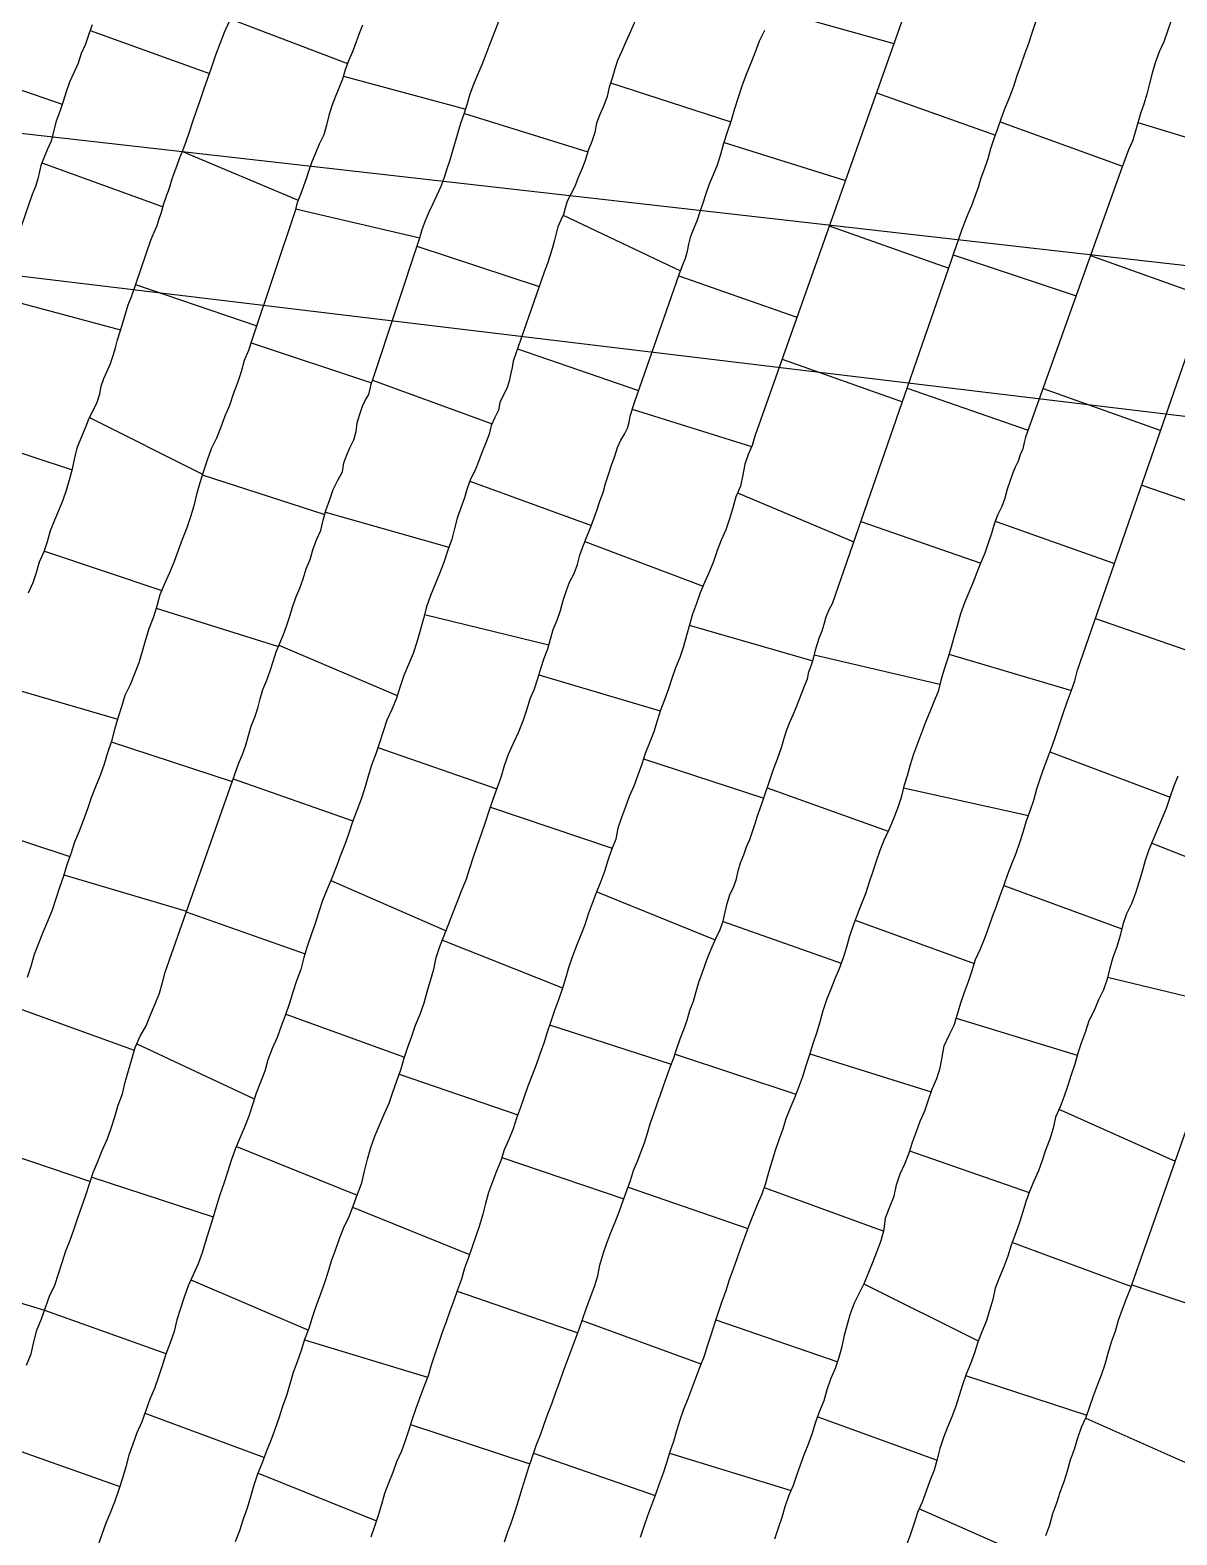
# Model space of a CAD drawing. Extents: x 703186 to 703989, y 1560402 to 1561368.
# Drawn here: x 703534.8 to 703575.4, y 1560635.9 to 1560689.2 of the extents above; entities that cross this region are included whole.
import ezdxf

# ---------------------------------------------------------------- set-up
doc = ezdxf.new("R2010")
doc.units = 0
for name, color, linetype in [('10124_2002_REAL', 30, 'Continuous'), ('AGROCAD PLL', 7, 'Continuous'), ('PANTE_2002', 7, 'Continuous')]:
    doc.layers.add(name, color=color, linetype=linetype)

msp = doc.modelspace()

# ---------------------------------------------------------------- linework, layer by layer
at = {"layer": '10124_2002_REAL'}
for points in [[(703567.9617, 1560696.1173), (703560.4295, 1560674.8463), (703560.3311, 1560674.5152), (703560.1962, 1560674.1926), (703560.0698, 1560673.8498), (703560.0074, 1560673.4688), (703559.915, 1560673.0679), (703559.7573, 1560672.6943), (703559.65, 1560672.3075), (703559.5345, 1560671.9096), (703559.3981, 1560671.5278), (703559.2368, 1560671.1578), (703559.0921, 1560670.7864), (703558.96, 1560670.4043), (703558.8131, 1560670.0276), (703558.6489, 1560669.6625), (703558.4973, 1560669.2929), (703558.3581, 1560668.9163), (703558.2276, 1560668.5384), (703558.1136, 1560668.1624), (703558.0044, 1560667.7821), (703557.8986, 1560667.3929), (703557.7772, 1560667.0073), (703557.6196, 1560666.6361), (703557.4852, 1560666.2646), (703557.3699, 1560665.8879), (703557.2319, 1560665.5033), (703557.0851, 1560665.1359), (703556.9722, 1560664.7565), (703556.8501, 1560664.3745), (703556.6993, 1560663.9835), (703556.5508, 1560663.5996), (703556.4286, 1560663.2262), (703556.2865, 1560662.84), (703556.15, 1560662.4483), (703555.9807, 1560662.0809), (703555.8473, 1560661.711), (703555.707, 1560661.335), (703555.5795, 1560660.959), (703555.5049, 1560660.5659), (703555.3597, 1560660.1971), (703555.23, 1560659.8166), (703555.1108, 1560659.4211), (703554.9702, 1560659.05), (703554.8154, 1560658.6693), (703554.6712, 1560658.2951), (703554.5301, 1560657.9173), (703554.4087, 1560657.5304), (703554.2575, 1560657.1484), (703554.104, 1560656.7655), (703553.9616, 1560656.3947), (703553.8351, 1560656.0184), (703553.7238, 1560655.6346), (703553.6106, 1560655.257), (703553.4781, 1560654.881), (703553.3383, 1560654.4989), (703553.2021, 1560654.1168), (703553.0775, 1560653.7312), (703552.9607, 1560653.3421), (703552.8225, 1560652.9555), (703552.6935, 1560652.5752), (703552.5468, 1560652.2107), (703552.3893, 1560651.8224), (703552.2665, 1560651.4445), (703552.1351, 1560651.0686), (703551.9938, 1560650.692), (703551.8737, 1560650.3129), (703551.7228, 1560649.9329), (703551.5608, 1560649.5645), (703551.4322, 1560649.1838), (703551.2855, 1560648.8115), (703551.1402, 1560648.4392), (703551.0009, 1560648.0528), (703550.8979, 1560647.6728), (703550.797, 1560647.2869), (703550.6875, 1560646.8856), (703550.5486, 1560646.5101), (703550.4187, 1560646.1341), (703550.2956, 1560645.7589), (703550.1509, 1560645.3828), (703550.0426, 1560644.9855), (703549.9051, 1560644.6097), (703549.7748, 1560644.2309), (703549.6347, 1560643.8525), (703549.5011, 1560643.471), (703549.3549, 1560643.0988), (703549.2324, 1560642.708), (703549.1011, 1560642.3326), (703548.9742, 1560641.9434), (703548.8629, 1560641.5613), (703548.7163, 1560641.176), (703548.573, 1560640.7921), (703548.423, 1560640.4111), (703548.3029, 1560640.0257), (703548.1784, 1560639.647), (703548.0471, 1560639.267), (703547.9166, 1560638.8919), (703547.7478, 1560638.5235), (703547.6195, 1560638.1404), (703547.4662, 1560637.7613), (703547.3225, 1560637.3958), (703547.2179, 1560637.008), (703547.0906, 1560636.6196), (703546.971, 1560636.2291), (703546.8391, 1560635.8513)], [(703536.9757, 1560689.412), (703536.8526, 1560689.0714), (703536.7307, 1560688.725), (703536.5864, 1560688.3864), (703536.4805, 1560688.0457), (703536.324, 1560687.7019), (703536.1694, 1560687.374), (703536.0516, 1560687.0384), (703535.9407, 1560686.687), (703535.8284, 1560686.3372), (703535.7011, 1560685.9908), (703535.6072, 1560685.6269), (703535.5193, 1560685.2879), (703535.3796, 1560684.9781), (703535.2464, 1560684.6648), (703535.1589, 1560684.4241), (703535.1098, 1560684.2094), (703535.0455, 1560683.9493), (703534.965, 1560683.6814), (703534.8431, 1560683.404), (703533.6707, 1560679.9967)], [(703534.6513, 1560641.9436), (703534.8149, 1560642.3392), (703534.9032, 1560642.7661), (703535.011, 1560643.1846), (703535.1788, 1560643.5787), (703535.3212, 1560643.9787), (703535.4644, 1560644.3855), (703535.6482, 1560644.7741), (703535.7805, 1560645.1746), (703535.9093, 1560645.5829), (703536.0387, 1560645.9879), (703536.1979, 1560646.3698), (703536.3324, 1560646.7718), (703536.4691, 1560647.1635), (703536.6076, 1560647.5583), (703536.7498, 1560647.9599), (703536.8808, 1560648.3686), (703537.0115, 1560648.7704), (703537.1674, 1560649.1587), (703537.3298, 1560649.5468), (703537.498, 1560649.9313), (703537.6428, 1560650.3321), (703537.772, 1560650.7395), (703537.8899, 1560651.1483), (703538.0436, 1560651.5485), (703538.1439, 1560651.9653), (703538.2522, 1560652.3792), (703538.3701, 1560652.7779), (703538.4886, 1560653.1954), (703538.6732, 1560653.5891), (703538.8863, 1560653.9579), (703539.0328, 1560654.3472), (703539.202, 1560654.7367), (703539.3545, 1560655.1183), (703539.4558, 1560655.4967), (703539.5527, 1560655.8642), (703542.1495, 1560663.2324), (703542.2892, 1560663.5628), (703542.4132, 1560663.9019), (703542.5092, 1560664.2442), (703542.6041, 1560664.5739), (703542.7314, 1560664.8925), (703542.8369, 1560665.2122), (703542.9223, 1560665.5438), (703543.0162, 1560665.8706), (703543.1569, 1560666.1973), (703543.277, 1560666.5263), (703543.3801, 1560666.8587), (703543.4825, 1560667.1983), (703543.6154, 1560667.5104), (703543.7437, 1560667.8222), (703543.8603, 1560668.145), (703543.9709, 1560668.4617), (703544.0677, 1560668.7847), (703544.1835, 1560669.1269), (703544.3264, 1560669.4621), (703544.441, 1560669.7903), (703544.5506, 1560670.1426), (703544.6849, 1560670.4747), (703544.7774, 1560670.8184), (703544.9134, 1560671.165), (703545.0665, 1560671.503), (703545.1495, 1560671.8666), (703545.2562, 1560672.2419), (703545.3805, 1560672.5999), (703545.499, 1560672.9529), (703545.667, 1560673.2798), (703545.8271, 1560673.5806), (703545.8825, 1560673.8961), (703545.9857, 1560674.1758), (703546.0937, 1560674.4327), (703546.2292, 1560674.7133), (703546.3157, 1560675.0036), (703546.3477, 1560675.3131), (703546.441, 1560675.616), (703546.5415, 1560675.8994), (703546.6496, 1560676.1235), (703546.7618, 1560676.3115), (703546.8175, 1560676.5156), (703546.846, 1560676.6855), (703546.9061, 1560676.8499), (703548.5551, 1560681.8317), (703548.6468, 1560682.1644), (703548.7713, 1560682.4779), (703548.8945, 1560682.7864), (703549.038, 1560683.0833), (703549.1792, 1560683.3885), (703549.3287, 1560683.6935), (703549.4418, 1560684.0128), (703549.5357, 1560684.3216), (703549.6472, 1560684.6292), (703549.738, 1560684.9547), (703549.8335, 1560685.2773), (703549.9272, 1560685.6023), (703550.0228, 1560685.9278), (703550.1426, 1560686.2537), (703550.2479, 1560686.5911), (703550.3538, 1560686.9578), (703550.4841, 1560687.3096), (703550.6287, 1560687.6529), (703550.7731, 1560688.0078), (703550.9172, 1560688.3703), (703551.0557, 1560688.7455), (703551.2143, 1560689.1373), (703551.362, 1560689.5399)], [(703546.5436, 1560689.396), (703546.4244, 1560689.0972), (703546.3063, 1560688.7669), (703546.182, 1560688.4526), (703546.044, 1560688.1373), (703545.925, 1560687.8127), (703545.8356, 1560687.4832), (703545.6991, 1560687.1602), (703545.5737, 1560686.8493), (703545.4548, 1560686.5361), (703545.35, 1560686.1998), (703545.2649, 1560685.8506), (703545.1669, 1560685.5066), (703545.0086, 1560685.1858), (703544.8749, 1560684.8578), (703544.7419, 1560684.5514), (703544.6405, 1560684.2492), (703544.5512, 1560683.9544), (703544.4473, 1560683.6878), (703544.3673, 1560683.4576), (703544.2896, 1560683.2589), (703544.2108, 1560683.0628), (703544.155, 1560682.8241), (703542.6273, 1560678.238), (703542.5068, 1560677.8771), (703542.3489, 1560677.5178), (703542.2505, 1560677.1241), (703542.1125, 1560676.7291), (703541.9656, 1560676.3307), (703541.8354, 1560675.9312), (703541.6713, 1560675.548), (703541.5281, 1560675.1575), (703541.3668, 1560674.7729), (703541.1871, 1560674.3944), (703541.0456, 1560673.9957), (703540.913, 1560673.5995), (703540.7813, 1560673.193), (703540.6667, 1560672.779), (703540.5667, 1560672.3714), (703540.4466, 1560671.9792), (703540.3198, 1560671.5936), (703540.1572, 1560671.1811), (703540.0179, 1560670.7868), (703539.8685, 1560670.4076), (703539.707, 1560670.0048), (703539.5318, 1560669.6132), (703539.3649, 1560669.2194), (703539.2574, 1560668.8245), (703539.1288, 1560668.413), (703538.9801, 1560668.0171), (703538.8576, 1560667.6248), (703538.7444, 1560667.2207), (703538.6281, 1560666.8189), (703538.4747, 1560666.4254), (703538.3112, 1560666.0346), (703538.1328, 1560665.6594), (703538.009, 1560665.258), (703537.8857, 1560664.8548), (703537.7582, 1560664.4522), (703537.6513, 1560664.0403), (703537.5165, 1560663.6283), (703537.3974, 1560663.2255), (703537.2548, 1560662.8277), (703537.0923, 1560662.4253), (703536.9316, 1560662.0357), (703536.8031, 1560661.6416), (703536.6643, 1560661.2506), (703536.5075, 1560660.8466), (703536.3503, 1560660.4665), (703536.222, 1560660.0544), (703536.0766, 1560659.6604), (703535.9591, 1560659.2643), (703535.8112, 1560658.8522), (703535.6846, 1560658.4549), (703535.5567, 1560658.0516), (703535.3941, 1560657.6577), (703535.2277, 1560657.266), (703535.0709, 1560656.8758), (703534.9188, 1560656.4882), (703534.7989, 1560656.0641), (703534.6751, 1560655.6745)], [(703534.721, 1560669.2866), (703534.8815, 1560669.6597), (703535.0041, 1560670.013), (703535.1111, 1560670.3912), (703535.2746, 1560670.7525), (703535.3942, 1560671.1093), (703535.4999, 1560671.4998), (703535.6454, 1560671.8718), (703535.7892, 1560672.2134), (703535.9474, 1560672.5814), (703536.0659, 1560672.9263), (703536.1708, 1560673.2997), (703536.2699, 1560673.688), (703536.3622, 1560674.0691), (703536.4508, 1560674.4682), (703536.601, 1560674.8328), (703536.749, 1560675.1675), (703536.8634, 1560675.4759), (703537.0012, 1560675.7509), (703537.1445, 1560676.0484), (703537.2372, 1560676.3395), (703537.2933, 1560676.6139), (703537.3891, 1560676.8816), (703537.499, 1560677.1431), (703537.6151, 1560677.4184), (703537.7202, 1560677.6914), (703537.7966, 1560677.9677), (703537.8696, 1560678.2561), (703537.9623, 1560678.5496), (703538.053, 1560678.8565), (703538.153, 1560679.1716), (703538.2407, 1560679.4946), (703538.3734, 1560679.8106), (703539.0441, 1560681.7819), (703539.1688, 1560682.0697), (703539.2682, 1560682.3036), (703539.3434, 1560682.5384), (703539.4094, 1560682.7338), (703539.447, 1560682.853), (703539.4755, 1560682.9394), (703539.489, 1560683.002), (703539.5124, 1560683.0824), (703539.5631, 1560683.2341), (703539.6181, 1560683.3875), (703539.668, 1560683.5335), (703539.7271, 1560683.7065), (703539.7956, 1560683.9183), (703539.875, 1560684.1543), (703539.965, 1560684.4014), (703540.0666, 1560684.6706), (703540.1856, 1560684.9542), (703540.3011, 1560685.2718), (703540.4169, 1560685.6148), (703540.5296, 1560685.9893), (703540.6609, 1560686.3666), (703540.7929, 1560686.7305), (703540.9279, 1560687.1155), (703541.0661, 1560687.5128), (703541.2104, 1560687.9203), (703541.346, 1560688.3406), (703541.5014, 1560688.742), (703541.6566, 1560689.1447), (703541.8305, 1560689.5419)], [(703556.1949, 1560689.5449), (703556.0254, 1560689.1721), (703555.8577, 1560688.8042), (703555.7102, 1560688.4499), (703555.5631, 1560688.1488), (703555.4714, 1560687.8528), (703555.3742, 1560687.5233), (703555.2685, 1560687.198), (703555.197, 1560686.8745), (703555.0831, 1560686.5493), (703554.9463, 1560686.232), (703554.8207, 1560685.9279), (703554.7656, 1560685.5968), (703554.6538, 1560685.2776), (703554.5287, 1560684.9589), (703554.4364, 1560684.6412), (703554.3126, 1560684.3207), (703554.1755, 1560683.9987), (703554.0588, 1560683.6872), (703553.916, 1560683.4102), (703553.7893, 1560683.162), (703553.7194, 1560682.9197), (703553.6558, 1560682.6848), (703553.5519, 1560682.4654), (703553.4588, 1560682.2517), (703553.3935, 1560682.0179), (703553.3377, 1560681.7777), (703553.2623, 1560681.5255), (703553.1836, 1560681.25), (703553.0856, 1560680.9556), (703552.9701, 1560680.6534), (703551.8788, 1560677.4932), (703551.8377, 1560677.2763), (703551.787, 1560677.068), (703551.7367, 1560676.7927), (703551.6451, 1560676.5297), (703551.5188, 1560676.2854), (703551.4049, 1560676.0363), (703551.3487, 1560675.765), (703551.2299, 1560675.5037), (703551.098, 1560675.2137), (703551.0191, 1560674.9111), (703550.9108, 1560674.5996), (703550.7787, 1560674.2858), (703550.6582, 1560673.9693), (703550.5304, 1560673.6415), (703550.3664, 1560673.3226), (703550.2453, 1560672.993), (703550.1478, 1560672.6543), (703550.0155, 1560672.3025), (703549.8879, 1560671.9354), (703549.8, 1560671.5751), (703549.7022, 1560671.1917), (703549.5629, 1560670.8049), (703549.431, 1560670.4016), (703549.2822, 1560670.0034), (703549.1174, 1560669.5954), (703548.9519, 1560669.1943), (703548.8015, 1560668.8016), (703548.6982, 1560668.3795), (703548.5821, 1560667.9551), (703548.4633, 1560667.5428), (703548.3309, 1560667.1483), (703548.1646, 1560666.7582), (703548.0067, 1560666.3638), (703547.8698, 1560665.9721), (703547.7423, 1560665.5626), (703547.5823, 1560665.1595), (703547.4044, 1560664.7777), (703547.2761, 1560664.3764), (703547.144, 1560663.9805), (703547.0081, 1560663.5877), (703546.8584, 1560663.1919), (703546.7352, 1560662.7944), (703546.6254, 1560662.3855), (703546.4902, 1560661.9851), (703546.339, 1560661.5874), (703546.1919, 1560661.1863), (703546.0579, 1560660.7857), (703545.9119, 1560660.3758), (703545.7519, 1560659.9693), (703545.6101, 1560659.5831), (703545.4548, 1560659.1839), (703545.285, 1560658.7938), (703545.1256, 1560658.3982), (703545.0001, 1560657.9959), (703544.8658, 1560657.5852), (703544.722, 1560657.1791), (703544.5865, 1560656.7709), (703544.4655, 1560656.3747), (703544.3634, 1560655.9559), (703544.2073, 1560655.5554), (703544.0769, 1560655.1549), (703543.9619, 1560654.7559), (703543.8172, 1560654.354), (703543.6589, 1560653.9501), (703543.5256, 1560653.5476), (703543.3384, 1560653.1551), (703543.1892, 1560652.7577), (703543.0778, 1560652.3557), (703542.9259, 1560651.9602), (703542.7759, 1560651.5684), (703542.6421, 1560651.1646), (703542.5161, 1560650.762), (703542.3654, 1560650.3643), (703542.1956, 1560649.9803), (703542.0386, 1560649.5902), (703541.8885, 1560649.192), (703541.7616, 1560648.782), (703541.6283, 1560648.3756), (703541.491, 1560647.9772), (703541.3633, 1560647.554), (703541.2411, 1560647.1445), (703541.117, 1560646.7391), (703540.9859, 1560646.3167), (703540.8622, 1560645.9166), (703540.7232, 1560645.527), (703540.5412, 1560645.1452), (703540.3751, 1560644.7556), (703540.2289, 1560644.3447), (703540.099, 1560643.9472), (703539.9712, 1560643.542), (703539.8689, 1560643.1375), (703539.7325, 1560642.7376), (703539.5755, 1560642.3341), (703539.4467, 1560641.9218), (703539.3189, 1560641.5229), (703539.173, 1560641.1205), (703539.0164, 1560640.7341), (703538.8708, 1560640.3309), (703538.7267, 1560639.9403), (703538.5527, 1560639.5456), (703538.412, 1560639.1419), (703538.2644, 1560638.7505), (703538.1637, 1560638.3458), (703538.0471, 1560637.9365), (703537.9202, 1560637.5369), (703537.7779, 1560637.1313), (703537.6186, 1560636.7353), (703537.4608, 1560636.3417), (703537.3077, 1560635.9449), (703537.1707, 1560635.5497)], [(703551.5634, 1560635.6834), (703551.6903, 1560636.0428), (703551.8247, 1560636.4183), (703551.9514, 1560636.8087), (703552.078, 1560637.189), (703552.1873, 1560637.5727), (703552.3061, 1560637.9512), (703552.4227, 1560638.3294), (703552.553, 1560638.7079), (703552.6889, 1560639.0959), (703552.8408, 1560639.4729), (703552.9704, 1560639.8471), (703553.1043, 1560640.2146), (703553.241, 1560640.5772), (703553.3699, 1560640.9553), (703553.5145, 1560641.3301), (703553.6467, 1560641.7111), (703553.7866, 1560642.0865), (703553.9281, 1560642.4589), (703554.0702, 1560642.8347), (703554.2072, 1560643.2165), (703554.3435, 1560643.5896), (703554.4693, 1560643.9779), (703554.6129, 1560644.3477), (703554.7527, 1560644.7229), (703554.8655, 1560645.1065), (703554.9457, 1560645.4857), (703555.0586, 1560645.8844), (703555.1862, 1560646.2677), (703555.3311, 1560646.6366), (703555.4791, 1560647.0104), (703555.6208, 1560647.3739), (703555.7615, 1560647.7432), (703555.8987, 1560648.1225), (703556.0212, 1560648.4764), (703556.1384, 1560648.8303), (703556.275, 1560649.1622), (703556.3992, 1560649.5034), (703556.5272, 1560649.8195), (703556.6326, 1560650.1541), (703556.7269, 1560650.4912), (703556.8401, 1560650.8229), (703556.9578, 1560651.1553), (703557.0743, 1560651.4877), (703557.1908, 1560651.8283), (703557.3073, 1560652.1614), (703557.4301, 1560652.5001), (703557.5587, 1560652.8242), (703557.6681, 1560653.153), (703557.7801, 1560653.4965), (703557.9093, 1560653.8241), (703558.0301, 1560654.1588), (703558.1332, 1560654.5053), (703558.2565, 1560654.8304), (703558.3519, 1560655.1698), (703558.443, 1560655.5041), (703558.5582, 1560655.8222), (703558.6743, 1560656.1291), (703558.7841, 1560656.4507), (703558.916, 1560656.7583), (703559.0556, 1560657.0783), (703559.2045, 1560657.371), (703559.308, 1560657.6645), (703559.374, 1560657.9781), (703559.4447, 1560658.2932), (703559.545, 1560658.6033), (703559.6801, 1560658.8903), (703559.7766, 1560659.1638), (703559.8391, 1560659.4454), (703559.9235, 1560659.735), (703560.0365, 1560660.0101), (703560.136, 1560660.2921), (703560.2461, 1560660.5627), (703560.3451, 1560660.8462), (703560.4418, 1560661.126), (703560.5217, 1560661.3955), (703560.6205, 1560661.6514), (703560.712, 1560661.927), (703560.7999, 1560662.2065), (703560.8991, 1560662.4836), (703560.9983, 1560662.7641), (703561.0947, 1560663.0496), (703561.1973, 1560663.3186), (703561.2888, 1560663.5848), (703561.3839, 1560663.8513), (703561.4713, 1560664.1508), (703561.5621, 1560664.4393), (703561.6649, 1560664.7076), (703561.7806, 1560664.968), (703561.8926, 1560665.2334), (703562.0003, 1560665.4994), (703562.0991, 1560665.775), (703562.1999, 1560666.0216), (703562.2866, 1560666.25), (703562.3452, 1560666.4914), (703562.4317, 1560666.7446), (703562.5122, 1560667.0086), (703562.5716, 1560667.2616), (703562.6483, 1560667.4976), (703562.7216, 1560667.7175), (703562.8077, 1560667.9469), (703562.8786, 1560668.1851), (703562.9537, 1560668.4431), (703563.0592, 1560668.7007), (703563.1796, 1560668.9162), (703567.3883, 1560681.0705), (703567.4734, 1560681.3247), (703567.5629, 1560681.5942), (703567.6577, 1560681.8597), (703567.7499, 1560682.1413), (703567.8624, 1560682.4235), (703567.9814, 1560682.7141), (703568.1105, 1560683.0133), (703568.2319, 1560683.3403), (703568.3468, 1560683.6585), (703568.4453, 1560683.9942), (703568.5708, 1560684.3308), (703568.6847, 1560684.6753), (703568.7807, 1560685.0304), (703568.9038, 1560685.3835), (703569.0271, 1560685.7406), (703569.1621, 1560686.1129), (703569.307, 1560686.4867), (703569.4544, 1560686.854), (703569.5913, 1560687.2331), (703569.7136, 1560687.6142), (703569.8557, 1560688.0017), (703569.9901, 1560688.3769), (703570.1259, 1560688.7631), (703570.2585, 1560689.1547), (703570.3909, 1560689.5439)], [(703575.1615, 1560689.566), (703575.0308, 1560689.1814), (703574.9059, 1560688.8105), (703574.7411, 1560688.4461), (703574.5933, 1560688.0661), (703574.4935, 1560687.6965), (703574.3979, 1560687.3327), (703574.3, 1560686.9482), (703574.1965, 1560686.5937), (703574.0807, 1560686.2623), (703573.9815, 1560685.936), (703573.8959, 1560685.6026), (703573.7932, 1560685.2853), (703573.6588, 1560684.9809), (703573.5378, 1560684.6588), (703573.4209, 1560684.3471), (703570.0132, 1560674.805), (703569.964, 1560674.6108), (703569.9106, 1560674.3956), (703569.8258, 1560674.1807), (703569.7496, 1560673.9564), (703569.648, 1560673.7407), (703569.5541, 1560673.5069), (703569.4567, 1560673.2405), (703569.3635, 1560672.9647), (703569.283, 1560672.6488), (703569.171, 1560672.3464), (703569.0165, 1560672.0481), (703568.9008, 1560671.7225), (703568.8031, 1560671.3936), (703568.6905, 1560671.0495), (703568.5676, 1560670.6993), (703568.4335, 1560670.3636), (703568.2905, 1560670.0174), (703568.154, 1560669.6679), (703568.0081, 1560669.3074), (703567.8544, 1560668.9397), (703567.7116, 1560668.5484), (703567.5992, 1560668.1552), (703567.483, 1560667.7627), (703567.3728, 1560667.3645), (703567.2573, 1560666.9744), (703567.131, 1560666.5937), (703567.007, 1560666.191), (703566.9137, 1560665.804), (703566.762, 1560665.4377), (703566.6196, 1560665.0728), (703566.4735, 1560664.7132), (703566.3314, 1560664.3385), (703566.1823, 1560663.9572), (703566.041, 1560663.5811), (703565.9244, 1560663.1989), (703565.8246, 1560662.8119), (703565.6985, 1560662.4415), (703565.6102, 1560662.0428), (703565.481, 1560661.6497), (703565.3298, 1560661.2641), (703565.1668, 1560660.8951), (703564.996, 1560660.5259), (703564.8474, 1560660.1631), (703564.7177, 1560659.7845), (703564.5983, 1560659.3898), (703564.4618, 1560659.016), (703564.3435, 1560658.6383), (703564.1905, 1560658.2606), (703564.0523, 1560657.8895), (703563.9144, 1560657.5115), (703563.7841, 1560657.1317), (703563.6678, 1560656.746), (703563.5512, 1560656.3664), (703563.4115, 1560655.9829), (703563.2577, 1560655.6205), (703563.1208, 1560655.2601), (703562.9648, 1560654.8795), (703562.8346, 1560654.4868), (703562.7259, 1560654.0933), (703562.6116, 1560653.7019), (703562.4792, 1560653.317), (703562.3579, 1560652.9283), (703562.2382, 1560652.5409), (703562.1126, 1560652.1549), (703561.976, 1560651.7766), (703561.8323, 1560651.405), (703561.6814, 1560651.0413), (703561.5239, 1560650.6688), (703561.4145, 1560650.2948), (703561.2758, 1560649.9233), (703561.1426, 1560649.5433), (703561.0302, 1560649.1492), (703560.9152, 1560648.7646), (703560.8096, 1560648.3718), (703560.6707, 1560647.993), (703560.5092, 1560647.6229), (703560.3573, 1560647.2427), (703560.2067, 1560646.8549), (703560.0628, 1560646.4682), (703559.9184, 1560646.087), (703559.7881, 1560645.709), (703559.6579, 1560645.3357), (703559.514, 1560644.9587), (703559.396, 1560644.5765), (703559.2618, 1560644.1977), (703559.1348, 1560643.8051), (703559.0033, 1560643.4225), (703558.8794, 1560643.0456), (703558.7582, 1560642.6502), (703558.6299, 1560642.2603), (703558.4806, 1560641.8789), (703558.3355, 1560641.5089), (703558.1962, 1560641.1268), (703558.0527, 1560640.7526), (703557.9036, 1560640.3728), (703557.7732, 1560639.9937), (703557.6529, 1560639.6192), (703557.5477, 1560639.241), (703557.4229, 1560638.8682), (703557.3046, 1560638.4834), (703557.1795, 1560638.1127), (703557.0443, 1560637.7399), (703556.9109, 1560637.3603), (703556.7737, 1560636.9788), (703556.6255, 1560636.6113), (703556.4945, 1560636.2254), (703556.3684, 1560635.8436)], [(703542.0419, 1560635.6935), (703542.1965, 1560636.0916), (703542.3308, 1560636.4949), (703542.4655, 1560636.8933), (703542.5891, 1560637.2953), (703542.7108, 1560637.7052), (703542.8405, 1560638.0993), (703542.9995, 1560638.4933), (703543.1467, 1560638.8888), (703543.3076, 1560639.2898), (703543.4458, 1560639.6712), (703543.5883, 1560640.0748), (703543.7209, 1560640.4858), (703543.8573, 1560640.8766), (703543.9762, 1560641.2842), (703544.0973, 1560641.6892), (703544.24, 1560642.0704), (703544.3774, 1560642.4727), (703544.4958, 1560642.8632), (703544.6513, 1560643.2487), (703544.7719, 1560643.6474), (703544.9015, 1560644.0363), (703545.0525, 1560644.4423), (703545.2011, 1560644.8299), (703545.3201, 1560645.2336), (703545.4451, 1560645.6419), (703545.5924, 1560646.0456), (703545.7256, 1560646.4299), (703545.8821, 1560646.8115), (703546.0626, 1560647.2113), (703546.2221, 1560647.6075), (703546.364, 1560647.9988), (703546.5155, 1560648.3978), (703546.608, 1560648.8163), (703546.7189, 1560649.2363), (703546.8366, 1560649.6466), (703546.9807, 1560650.0526), (703547.1441, 1560650.4457), (703547.3066, 1560650.8299), (703547.4851, 1560651.2184), (703547.6165, 1560651.6147), (703547.7601, 1560652.0081), (703547.8959, 1560652.4035), (703548.0113, 1560652.8078), (703548.1504, 1560653.2048), (703548.2855, 1560653.592), (703548.4194, 1560653.9823), (703548.5802, 1560654.374), (703548.7232, 1560654.7676), (703548.8256, 1560655.1603), (703548.9437, 1560655.5686), (703549.0614, 1560655.9692), (703549.1488, 1560656.3816), (703549.2831, 1560656.772), (703549.4342, 1560657.1526), (703549.5804, 1560657.5504), (703549.7374, 1560657.9516), (703549.8889, 1560658.3421), (703550.0481, 1560658.7374), (703550.2063, 1560659.1304), (703550.3434, 1560659.5413), (703550.4733, 1560659.9426), (703550.6128, 1560660.3515), (703550.7522, 1560660.7598), (703550.8901, 1560661.1662), (703551.0224, 1560661.5707), (703551.1602, 1560661.9817), (703551.3028, 1560662.3776), (703551.4483, 1560662.7685), (703551.5721, 1560663.1735), (703551.7037, 1560663.5788), (703551.8819, 1560663.9679), (703552.0614, 1560664.351), (703552.2296, 1560664.7575), (703552.3617, 1560665.1472), (703552.4783, 1560665.5339), (703552.628, 1560665.895), (703552.7486, 1560666.2574), (703552.8528, 1560666.6102), (703552.9708, 1560666.9759), (703553.1001, 1560667.308), (703553.1937, 1560667.652), (703553.2933, 1560667.997), (703553.4316, 1560668.3287), (703553.5495, 1560668.6693), (703553.6394, 1560669.0151), (703553.7529, 1560669.3441), (703553.8647, 1560669.6691), (703554.0331, 1560669.9788), (703554.1535, 1560670.2909), (703554.2307, 1560670.6214), (703554.3401, 1560670.9227), (703554.4649, 1560671.2541), (703554.6037, 1560671.5763), (703554.7338, 1560671.9095), (703554.8466, 1560672.2417), (703554.9363, 1560672.5379), (703555.0542, 1560672.8473), (703555.1469, 1560673.1677), (703555.2497, 1560673.4864), (703555.3527, 1560673.815), (703555.4708, 1560674.1338), (703555.5637, 1560674.4435), (703555.6805, 1560674.7), (703555.8105, 1560674.9123), (703555.9205, 1560675.1224), (703555.9765, 1560675.3358), (703556.0096, 1560675.5451), (703556.0597, 1560675.6941), (703556.1105, 1560675.8566), (703556.1648, 1560676.0325), (703557.7542, 1560680.5704), (703557.8734, 1560680.8802), (703557.9798, 1560681.149), (703558.0438, 1560681.3909), (703558.0884, 1560681.6395), (703558.1652, 1560681.9285), (703558.2861, 1560682.2206), (703558.4014, 1560682.499), (703558.4959, 1560682.7942), (703558.5963, 1560683.1061), (703558.7109, 1560683.4343), (703558.8257, 1560683.7723), (703558.9594, 1560684.1054), (703559.1069, 1560684.452), (703559.2205, 1560684.8242), (703559.3303, 1560685.218), (703559.4575, 1560685.6214), (703559.6044, 1560686.0284), (703559.7246, 1560686.4456), (703559.8555, 1560686.8453), (703559.9808, 1560687.2451), (703560.1352, 1560687.6555), (703560.2925, 1560688.0559), (703560.4465, 1560688.4502), (703560.5947, 1560688.8427), (703560.7798, 1560689.2238)], [(703561.1356, 1560635.7937), (703561.2689, 1560636.1827), (703561.3976, 1560636.5627), (703561.5074, 1560636.9396), (703561.6321, 1560637.3173), (703561.7944, 1560637.6875), (703561.9145, 1560638.0465), (703562.046, 1560638.4077), (703562.1881, 1560638.7961), (703562.3408, 1560639.1753), (703562.4666, 1560639.5471), (703562.5906, 1560639.9321), (703562.7306, 1560640.319), (703562.8824, 1560640.6939), (703562.9828, 1560641.0771), (703563.1165, 1560641.4546), (703563.2809, 1560641.8402), (703563.418, 1560642.2204), (703563.5168, 1560642.6004), (703563.6045, 1560643.008), (703563.7027, 1560643.3884), (703563.8128, 1560643.7681), (703563.9593, 1560644.1436), (703564.1328, 1560644.5046), (703564.3104, 1560644.8616), (703564.4693, 1560645.232), (703564.6207, 1560645.6089), (703564.7626, 1560645.9839), (703564.9049, 1560646.3572), (703565.0079, 1560646.7408), (703565.0593, 1560647.1608), (703565.2062, 1560647.5532), (703565.364, 1560647.9279), (703565.4428, 1560648.3317), (703565.5715, 1560648.7233), (703565.7482, 1560649.0973), (703565.8873, 1560649.4665), (703566.0148, 1560649.8346), (703566.147, 1560650.2179), (703566.2828, 1560650.5835), (703566.4402, 1560650.9499), (703566.5711, 1560651.3372), (703566.703, 1560651.7166), (703566.8713, 1560652.0949), (703566.991, 1560652.4722), (703567.0641, 1560652.8504), (703567.1358, 1560653.2526), (703567.3054, 1560653.6316), (703567.4793, 1560653.9815), (703567.5982, 1560654.3705), (703567.7157, 1560654.7716), (703567.8476, 1560655.1501), (703567.9929, 1560655.5304), (703568.1165, 1560655.9152), (703568.2349, 1560656.3123), (703568.4161, 1560656.6856), (703568.5659, 1560657.06), (703568.7115, 1560657.4474), (703568.8404, 1560657.8324), (703568.9787, 1560658.2001), (703569.1125, 1560658.5712), (703569.2506, 1560658.947), (703569.3816, 1560659.3258), (703569.5281, 1560659.6998), (703569.6749, 1560660.0774), (703569.8138, 1560660.456), (703569.9272, 1560660.8161), (703570.0333, 1560661.1868), (703570.1766, 1560661.5716), (703570.3007, 1560661.9484), (703570.4073, 1560662.3507), (703570.5457, 1560662.7449), (703570.6815, 1560663.1368), (703570.8189, 1560663.5152), (703570.9623, 1560663.8952), (703571.098, 1560664.2727), (703571.2192, 1560664.6677), (703571.349, 1560665.0553), (703571.4791, 1560665.4316), (703571.6262, 1560665.8154), (703571.7549, 1560666.1758), (703571.8537, 1560666.5487), (703575.9688, 1560678.427)], [(703570.7296, 1560635.9082), (703570.8655, 1560636.289), (703570.9796, 1560636.6851), (703571.117, 1560637.0694), (703571.2422, 1560637.4492), (703571.3783, 1560637.8222), (703571.4942, 1560638.2002), (703571.605, 1560638.5848), (703571.7408, 1560638.9677), (703571.8577, 1560639.3631), (703571.9938, 1560639.7406), (703572.1561, 1560640.1047), (703572.2848, 1560640.4779), (703572.4192, 1560640.8618), (703572.5616, 1560641.2339), (703572.7012, 1560641.603), (703572.8327, 1560641.9832), (703572.9379, 1560642.3702), (703573.0585, 1560642.7652), (703573.1995, 1560643.1418), (703573.3027, 1560643.5334), (703573.4376, 1560643.9284), (703573.5838, 1560644.3065), (703573.739, 1560644.6769), (703573.8661, 1560645.0595), (703585.1686, 1560677.224)], [(703575.4026, 1560662.806), (703575.251, 1560662.427), (703575.1225, 1560662.0403), (703574.9861, 1560661.6585), (703574.8354, 1560661.286), (703574.6793, 1560660.9264), (703574.5282, 1560660.562), (703574.3807, 1560660.187), (703574.2483, 1560659.8135), (703574.1349, 1560659.4243), (703574.0204, 1560659.0335), (703573.9086, 1560658.6612), (703573.7588, 1560658.2826), (703573.5869, 1560657.9197), (703573.4593, 1560657.5487), (703573.3572, 1560657.1568), (703573.2407, 1560656.7566), (703573.1046, 1560656.3793), (703572.9913, 1560655.997), (703572.8982, 1560655.6117), (703572.7735, 1560655.2313), (703572.5971, 1560654.8752), (703572.4353, 1560654.4972), (703572.2505, 1560654.1326), (703572.1289, 1560653.7578), (703571.9964, 1560653.3825), (703571.8627, 1560652.989), (703571.7507, 1560652.6045), (703571.6312, 1560652.2255), (703571.5038, 1560651.8487), (703571.3749, 1560651.4645), (703571.2316, 1560651.0907), (703571.0678, 1560650.7248), (703570.986, 1560650.3316), (703570.8658, 1560649.943), (703570.7218, 1560649.559), (703570.5982, 1560649.191), (703570.467, 1560648.8226), (703570.306, 1560648.456), (703570.1534, 1560648.0923), (703570.0209, 1560647.7282), (703569.8998, 1560647.3411), (703569.7818, 1560646.9579), (703569.6487, 1560646.5684), (703569.5071, 1560646.1861), (703569.385, 1560645.8057), (703569.2479, 1560645.4296), (703569.0862, 1560645.0553), (703568.9393, 1560644.666), (703568.8482, 1560644.2672), (703568.7389, 1560643.88), (703568.6111, 1560643.4878), (703568.4616, 1560643.1171), (703568.3167, 1560642.7546), (703568.2024, 1560642.3769), (703568.0657, 1560641.9922), (703567.9053, 1560641.6274), (703567.7806, 1560641.2463), (703567.6626, 1560640.8669), (703567.5394, 1560640.4842), (703567.3973, 1560640.1126), (703567.2531, 1560639.7424), (703567.1118, 1560639.3746), (703566.9826, 1560638.9856), (703566.8878, 1560638.6101), (703566.7735, 1560638.2196), (703566.6246, 1560637.8507), (703566.4886, 1560637.4796), (703566.3552, 1560637.0911), (703566.1917, 1560636.7211), (703566.0689, 1560636.3448), (703565.9372, 1560635.9583), (703565.8003, 1560635.5848)]]:
    msp.add_lwpolyline(points, dxfattribs=at)
at = {"layer": 'AGROCAD PLL', "color": 3, "true_color": 0x00ff00}
for points in [[(703560.9955, 1560689.9571), (703565.3504, 1560688.7429)], [(703536.9013, 1560689.2061), (703541.1251, 1560687.6795)], [(703531.6288, 1560688.0769), (703535.9136, 1560686.6027)], [(703545.8649, 1560687.5912), (703550.1935, 1560686.4168)], [(703555.32, 1560687.3565), (703559.5837, 1560685.9711)], [(703564.7319, 1560686.9964), (703568.9455, 1560685.5043)], [(703559.339, 1560685.2457), (703563.6326, 1560683.8919)], [(703544.172, 1560682.8967), (703548.5656, 1560681.8696)], [(703563.0629, 1560682.2832), (703567.2899, 1560680.7864)], [(703538.5086, 1560680.2078), (703542.7974, 1560678.7486)], [(703533.6118, 1560679.7774), (703537.9784, 1560678.6042)], [(703542.5983, 1560678.1511), (703546.8614, 1560676.7277)], [(703552.0317, 1560677.9359), (703556.3136, 1560676.4572)], [(703561.394, 1560677.5699), (703565.6538, 1560676.0615)], [(703546.8976, 1560676.8266), (703551.1281, 1560675.28)], [(703565.8189, 1560676.5383), (703570.1025, 1560675.055)], [(703536.8734, 1560675.4958), (703540.8773, 1560673.4895)], [(703531.9688, 1560675.0645), (703536.2596, 1560673.6474)], [(703559.8167, 1560672.8351), (703563.9347, 1560671.0969)], [(703545.2294, 1560672.1475), (703549.599, 1560670.9052)], [(703564.1829, 1560671.8135), (703568.4256, 1560670.3444)], [(703568.94, 1560671.8327), (703573.1642, 1560670.3316)], [(703554.409, 1560671.1057), (703558.5944, 1560669.5295)], [(703539.2341, 1560668.7499), (703543.5666, 1560667.3959)], [(703548.7338, 1560668.5249), (703553.1379, 1560667.447)], [(703558.1078, 1560668.1421), (703562.4754, 1560666.8879)], [(703572.49, 1560668.3855), (703576.7738, 1560666.9014)], [(703567.299, 1560667.1152), (703571.6322, 1560665.8322)], [(703552.787, 1560666.3873), (703557.0801, 1560665.1193)], [(703533.578, 1560666.0731), (703537.8751, 1560664.8213)], [(703537.6438, 1560664.0173), (703541.9317, 1560662.6143)], [(703547.0855, 1560663.8115), (703551.2947, 1560662.3552)], [(703570.8721, 1560663.6563), (703575.126, 1560662.051)], [(703570.8721, 1560663.6563), (703575.1263, 1560662.0509)], [(703556.4905, 1560663.4154), (703560.7425, 1560662.0239)], [(703541.9654, 1560662.7101), (703546.203, 1560661.2166)], [(703560.866, 1560662.3912), (703565.1495, 1560660.8577)], [(703565.6868, 1560662.3889), (703570.1157, 1560661.408)], [(703531.9518, 1560661.3466), (703536.184, 1560659.9514)], [(703574.4761, 1560660.4296), (703578.6853, 1560658.774)], [(703535.9722, 1560659.3085), (703540.3128, 1560658.0209)], [(703554.8308, 1560658.7071), (703559.0226, 1560657.0027)], [(703540.3035, 1560657.9944), (703544.5076, 1560656.5127)], [(703563.9819, 1560657.6964), (703568.1899, 1560656.1613)], [(703543.822, 1560654.3673), (703548.0272, 1560652.8532)], [(703567.5554, 1560654.2305), (703571.8426, 1560652.9201)], [(703553.1631, 1560653.9962), (703557.4713, 1560652.604)], [(703557.603, 1560652.9573), (703561.882, 1560651.5335)], [(703562.3701, 1560652.9674), (703566.6712, 1560651.6252)], [(703571.1923, 1560651.003), (703575.3073, 1560649.1608)], [(703532.6565, 1560649.8918), (703536.9065, 1560648.4475)], [(703565.9083, 1560649.5272), (703570.1419, 1560648.0608)], [(703536.9544, 1560648.595), (703541.2564, 1560647.1957)], [(703555.9408, 1560648.244), (703560.1779, 1560646.7774)], [(703560.7607, 1560648.2385), (703564.9933, 1560646.6865)], [(703546.1918, 1560647.5323), (703550.3308, 1560645.866)], [(703569.5455, 1560646.2899), (703573.7567, 1560644.7301)], [(703531.0076, 1560645.1741), (703535.2892, 1560643.8888)], [(703540.4625, 1560644.9607), (703544.6259, 1560643.1857)], [(703549.887, 1560644.5572), (703554.1608, 1560643.0871)], [(703564.2888, 1560644.8183), (703568.3367, 1560642.8046)], [(703573.7759, 1560644.788), (703578.0661, 1560643.3627)], [(703554.3184, 1560643.5208), (703558.5222, 1560641.985)], [(703567.8897, 1560641.5796), (703572.1805, 1560640.1756)], [(703538.836, 1560640.2364), (703543.0673, 1560638.6754)], [(703562.6544, 1560640.1085), (703566.8789, 1560638.5799)], [(703572.1396, 1560640.0676), (703576.2813, 1560638.2214)], [(703533.6768, 1560639.1607), (703537.9561, 1560637.65)], [(703557.4088, 1560638.8223), (703561.7119, 1560637.4994)], [(703542.8472, 1560638.1158), (703547.0317, 1560636.4271)], [(703566.253, 1560636.8597), (703570.393, 1560635.0303)]]:
    msp.add_lwpolyline(points, dxfattribs=at)
at = {"layer": 'AGROCAD PLL', "color": 5, "true_color": 0x0000ff}
for points in [[(703541.8616, 1560689.6234), (703546.0082, 1560688.0395)], [(703573.985, 1560685.9476), (703578.2074, 1560684.6639)], [(703540.1713, 1560684.9202), (703544.2666, 1560683.2018)], [(703572.3109, 1560681.2389), (703576.4795, 1560679.7502)], [(703557.7361, 1560680.5186), (703561.9193, 1560679.0535)], [(703570.6293, 1560676.5302), (703574.7961, 1560675.0421)], [(703556.0918, 1560675.7969), (703560.315, 1560674.4767)], [(703535.2801, 1560670.7688), (703539.4318, 1560669.3772)], [(703545.4185, 1560659.1004), (703549.4975, 1560657.3249)], [(703569.2449, 1560658.9314), (703573.4198, 1560657.3972)], [(703559.3035, 1560657.6518), (703563.4826, 1560656.1781)], [(703572.9164, 1560655.6869), (703577.2339, 1560654.6437)], [(703534.3481, 1560654.5854), (703538.4621, 1560653.1021)], [(703547.8408, 1560652.2431), (703552.0353, 1560650.8025)], [(703548.2412, 1560639.838), (703552.4641, 1560638.4497)]]:
    msp.add_lwpolyline(points, dxfattribs=at)
at = {"layer": 'AGROCAD PLL', "color": 1, "true_color": 0xff0000}
for points in [[(703550.1484, 1560686.2723), (703554.5144, 1560684.9097)], [(703569.1127, 1560685.9767), (703573.4432, 1560684.4065)], [(703535.1926, 1560684.5168), (703539.4796, 1560682.9583)], [(703553.6456, 1560682.6633), (703557.8021, 1560680.6949)], [(703548.4695, 1560681.573), (703552.7934, 1560680.1418)], [(703567.453, 1560681.2637), (703571.8, 1560679.8084)], [(703540.8699, 1560673.4664), (703545.205, 1560672.0619)], [(703550.3407, 1560673.2526), (703554.6413, 1560671.6725)], [(703574.1268, 1560673.11), (703578.4827, 1560671.601)], [(703543.5832, 1560667.4347), (703547.7701, 1560665.6518)], [(703562.5335, 1560667.0995), (703566.9747, 1560666.0568)], [(703551.0655, 1560661.6993), (703555.3814, 1560660.2522)], [(703549.3722, 1560656.9965), (703553.6258, 1560655.3078)], [(703538.5492, 1560653.3246), (703542.7112, 1560651.3731)], [(703542.0776, 1560649.6872), (703546.3524, 1560647.9667)], [(703551.4698, 1560649.295), (703555.7944, 1560647.8342)], [(703535.2878, 1560643.8849), (703539.5838, 1560642.3555)], [(703559.0452, 1560643.5443), (703563.3606, 1560642.0611)], [(703544.4876, 1560642.8363), (703548.8453, 1560641.515)], [(703552.595, 1560638.8278), (703556.8968, 1560637.3211)]]:
    msp.add_lwpolyline(points, dxfattribs=at)
at = {"layer": 'PANTE_2002'}
for points in [[(703868.1576, 1560647.6616), (703526.529, 1560686.4607), (703530.8351, 1560700.2882), (703542.5826, 1560725.0532), (703543.0589, 1560729.9745), (703543.0589, 1560733.7845), (703542.9001, 1560737.4358), (703541.4713, 1560741.087), (703534.8338, 1560747.3276)], [(703499.8258, 1560612.4728), (703523.0763, 1560681.6796), (703523.7257, 1560681.6202), (703529.902, 1560681.0554), (703961.7243, 1560629.0467)]]:
    msp.add_lwpolyline(points, dxfattribs=at)

doc.saveas('drawing.dxf')
